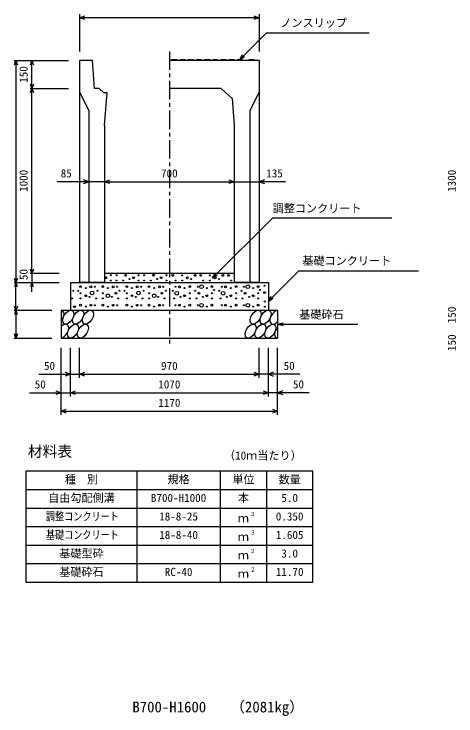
# Model space of a CAD drawing. Units: millimetres, scale not verified. Extents: x -16800 to 16800, y -5940 to 5940.
# Drawn here: x 11161 to 13548, y 32 to 3826 of the extents above; entities that cross this region are included whole.
import ezdxf
from ezdxf.enums import TextEntityAlignment as Align

# ---------------------------------------------------------------- set-up
doc = ezdxf.new("R2010")
doc.units = ezdxf.units.MM
doc.header["$LTSCALE"] = 20
doc.linetypes.add('CHAIN1', pattern=[8, 5, -1, 1, -1])
for name, color, linetype, lineweight in [('0-0_DIM', 7, 'Continuous', 25), ('0-2_HATCH', 6, 'Continuous', 25), ('0-3_HYO', 3, 'Continuous', 25), ('0-4_HYO2', 4, 'Continuous', 25), ('0-5_OUTLINE', 3, 'Continuous', 25), ('0-6_TXT', 7, 'Continuous', 25)]:
    doc.layers.add(name, color=color, linetype=linetype, lineweight=lineweight)
doc.styles.add('ＭＳ ゴシック', font='')
doc.styles.get('ＭＳ ゴシック').set_extended_font_data('MS Gothic')

msp = doc.modelspace()

# ---------------------------------------------------------------- linework, layer by layer
at = {"layer": '0-0_DIM'}
for p, q in [((11515, 3826.41), (11515, 3624.66)), ((12485, 3806.41), (11515, 3806.41)), ((12485, 3826.41), (12485, 3624.66)), ((12380, 3581.16), (12522.21, 3723.38)), ((13079.1, 3723.38), (12522.21, 3723.38)), ((12380, 3581.16), (12395, 3607.14)), ((11160.8, 3574.66), (11454.13, 3574.66)), ((11170.8, 3574.66), (11170.8, 2374.66)), ((11257.46, 3424.66), (11257.46, 3574.66)), ((12380, 3581.16), (12405.98, 3596.16)), ((11247.46, 3424.66), (11454.13, 3424.66)), ((11257.46, 2424.66), (11257.46, 3424.66)), ((11565, 2919.99), (11394.31, 2919.99)), ((11650, 2919.99), (11565, 2919.99)), ((11650, 2919.99), (12350, 2919.99)), ((12350, 2919.99), (12485, 2919.99)), ((12627.86, 2919.99), (12485, 2919.99)), ((12698.65, 2438.32), (12535, 2274.66)), ((12698.65, 2438.32), (13345.53, 2438.32)), ((11247.46, 2424.66), (11404.13, 2424.66)), ((11257.46, 2424.66), (11257.46, 2374.66)), ((12233.82, 2399.66), (12248.82, 2425.64)), ((12233.82, 2399.66), (12259.8, 2414.66)), ((11160.8, 2374.66), (11404.13, 2374.66)), ((11170.8, 2224.66), (11170.8, 2374.66)), ((11257.46, 2324.66), (11257.46, 2374.66)), ((12535, 2274.66), (12550, 2300.64)), ((12535, 2274.66), (12560.98, 2289.66)), ((11160.8, 2224.66), (11365, 2224.66)), ((11170.8, 2224.66), (11170.8, 2074.66)), ((12585, 2149.66), (12613.98, 2157.43)), ((12585, 2149.66), (13018.31, 2149.66)), ((12585, 2149.66), (12613.98, 2141.9)), ((11160.8, 2074.66), (11365, 2074.66)), ((11415, 1659.15), (11415, 2021.49)), ((11465, 1759.15), (11465, 2021.49)), ((11515, 1859.15), (11515, 2021.49)), ((12485, 1859.15), (12485, 2021.49)), ((12535, 1759.15), (12535, 2021.49)), ((12585, 1659.15), (12585, 2021.49)), ((11295, 1879.15), (11515, 1879.15)), ((11515, 1879.15), (12485, 1879.15)), ((12705, 1879.15), (12485, 1879.15)), ((11245, 1779.15), (11465, 1779.15)), ((11465, 1779.15), (12535, 1779.15)), ((12755, 1779.15), (12535, 1779.15)), ((11415, 1679.15), (12585, 1679.15))]:
    msp.add_line(p, q, dxfattribs=at)
at = {"layer": '0-0_DIM', "linetype": 'CHAIN1'}
msp.add_line((12000, 3624.66), (12000, 2024.66), dxfattribs=at)
at = {"layer": '0-0_DIM'}
for points in [[(11543.23, 3796.14), (11515.04, 3806.41), (11543.23, 3816.67)], [(12456.85, 3816.67), (12485.04, 3806.41), (12456.85, 3796.14)], [(11162.59, 3552.11), (11170.8, 3574.66), (11179.01, 3552.11)], [(11249.26, 3552.11), (11257.46, 3574.66), (11265.67, 3552.11)], [(11265.67, 3447.22), (11257.46, 3424.66), (11249.26, 3447.22)], [(11249.26, 3402.11), (11257.46, 3424.66), (11265.67, 3402.11)], [(11536.81, 2909.73), (11565, 2919.99), (11536.81, 2930.25)], [(11678.19, 2909.73), (11650, 2919.99), (11678.19, 2930.25)], [(12321.81, 2930.25), (12350, 2919.99), (12321.81, 2909.73)], [(12513.19, 2930.25), (12485, 2919.99), (12513.19, 2909.73)], [(12233.82, 2399.66), (12558.29, 2724.13), (13201.84, 2724.13)], [(11265.67, 2447.22), (11257.46, 2424.66), (11249.26, 2447.22)], [(11179.01, 2397.22), (11170.8, 2374.66), (11162.59, 2397.22)], [(11179.01, 2352.11), (11170.8, 2374.66), (11162.59, 2352.11)], [(11265.67, 2352.11), (11257.46, 2374.66), (11249.26, 2352.11)], [(11179.01, 2247.22), (11170.8, 2224.66), (11162.59, 2247.22)], [(11179.01, 2202.11), (11170.8, 2224.66), (11162.59, 2202.11)], [(11179.01, 2097.22), (11170.8, 2074.66), (11162.59, 2097.22)], [(11436.81, 1889.41), (11465, 1879.15), (11436.81, 1868.89)], [(11543.19, 1868.89), (11515, 1879.15), (11543.19, 1889.41)], [(12456.81, 1889.41), (12485, 1879.15), (12456.81, 1868.89)], [(12563.19, 1889.41), (12535, 1879.15), (12563.19, 1868.89)], [(11386.81, 1789.41), (11415, 1779.15), (11386.81, 1768.89)], [(11493.19, 1768.89), (11465, 1779.15), (11493.19, 1789.41)], [(12506.81, 1789.41), (12535, 1779.15), (12506.81, 1768.89)], [(12613.19, 1789.41), (12585, 1779.15), (12613.19, 1768.89)], [(11443.19, 1668.89), (11415, 1679.15), (11443.19, 1689.41)], [(12556.81, 1689.41), (12585, 1679.15), (12556.81, 1668.89)]]:
    msp.add_lwpolyline(points, dxfattribs=at)
at = {"layer": '0-2_HATCH'}
for points in [[(12013, 3574.66), (12014, 3581.16), (12042, 3581.16), (12043, 3574.66)], [(12057, 3574.66), (12058, 3581.16), (12086, 3581.16), (12087, 3574.66)], [(12101, 3574.66), (12102, 3581.16), (12130, 3581.16), (12131, 3574.66)], [(12145, 3574.66), (12146, 3581.16), (12174, 3581.16), (12175, 3574.66)], [(12189, 3574.66), (12190, 3581.16), (12218, 3581.16), (12219, 3574.66)], [(12233, 3574.66), (12234, 3581.16), (12262, 3581.16), (12263, 3574.66)], [(12277, 3574.66), (12278, 3581.16), (12306, 3581.16), (12307, 3574.66)], [(12321, 3574.66), (12322, 3581.16), (12350, 3581.16), (12351, 3574.66)], [(12365, 3574.66), (12366, 3581.16), (12394, 3581.16), (12395, 3574.66)], [(12430, 3574.66), (12431, 3581.16), (12459, 3581.16), (12460, 3574.66)]]:
    msp.add_lwpolyline(points, dxfattribs=at)
for centre, radius in [((11655.93, 2400.84), 5), ((11683.97, 2413.97), 2.5), ((11713.97, 2413.97), 2.5), ((11763.88, 2413.97), 5), ((11784.9, 2393.84), 2.5), ((11805.93, 2400.84), 5), ((11833.97, 2413.97), 2.5), ((11863.97, 2413.97), 2.5), ((11913.88, 2413.97), 5), ((11934.9, 2393.84), 2.5), ((11955.93, 2400.84), 5), ((11983.97, 2413.97), 2.5), ((12019.13, 2413.69), 5), ((12069.04, 2413.69), 2.5), ((12097.08, 2400.56), 5), ((12118.11, 2393.56), 2.5), ((12139.13, 2413.69), 5), ((12169.13, 2413.69), 5), ((12219.04, 2413.69), 2.5), ((12247.08, 2400.56), 5), ((12268.11, 2393.56), 2.5), ((12289.13, 2413.69), 5), ((12319.13, 2413.69), 5), ((11519.97, 2352.72), 5), ((11576.04, 2351.84), 5), ((11597.07, 2351.84), 2.5), ((11639.97, 2352.72), 5), ((11683.97, 2385.96), 2.5), ((11696.04, 2351.84), 5), ((11713.97, 2385.96), 2.5), ((11717.07, 2351.84), 2.5), ((11749.86, 2385.96), 2.5), ((11769.97, 2352.72), 5), ((11826.04, 2351.84), 5), ((11833.97, 2385.96), 2.5), ((11847.07, 2351.84), 2.5), ((11863.97, 2385.96), 2.5), ((11889.97, 2352.72), 5), ((11899.86, 2385.96), 2.5), ((11946.04, 2351.84), 5), ((11967.07, 2351.84), 2.5), ((11983.97, 2385.96), 2.5), ((12032.93, 2351.84), 2.5), ((12033.15, 2385.68), 2.5), ((12053.96, 2351.84), 5), ((12069.04, 2385.68), 2.5), ((12110.03, 2352.72), 5), ((12152.93, 2351.84), 2.5), ((12173.96, 2351.84), 10), ((12183.15, 2385.68), 2.5), ((12219.04, 2385.68), 2.5), ((12230.03, 2352.72), 5), ((12282.93, 2351.84), 2.5), ((12303.96, 2351.84), 5), ((12333.15, 2385.68), 2.5), ((12360.03, 2352.72), 5), ((12402.93, 2351.84), 2.5), ((12423.96, 2351.84), 10), ((12480.03, 2352.72), 5), ((12513.57, 2357.35), 2.5), ((11481.09, 2330.83), 2.5), ((11507.55, 2329.92), 2.5), ((11519.97, 2316.82), 2.5), ((11548.01, 2344.84), 2.5), ((11582.58, 2318.83), 10), ((11611.09, 2330.83), 2.5), ((11639.97, 2316.82), 2.5), ((11668.01, 2344.84), 2.5), ((11710.06, 2316.82), 5), ((11731.09, 2330.83), 2.5), ((11757.55, 2329.92), 2.5), ((11769.97, 2316.82), 2.5), ((11798.01, 2344.84), 2.5), ((11832.58, 2318.83), 10), ((11861.09, 2330.83), 2.5), ((11889.97, 2316.82), 2.5), ((11918.01, 2344.84), 2.5), ((11960.06, 2316.82), 5), ((11981.09, 2330.83), 2.5), ((12018.91, 2330.83), 2.5), ((12039.94, 2316.82), 10), ((12081.99, 2344.84), 2.5), ((12110.03, 2316.82), 2.5), ((12138.91, 2330.83), 2.5), ((12159.94, 2316.82), 5), ((12201.99, 2344.84), 2.5), ((12230.03, 2316.82), 2.5), ((12241.37, 2335.15), 2.5), ((12268.91, 2330.83), 2.5), ((12289.94, 2316.82), 10), ((12331.99, 2344.84), 2.5), ((12360.03, 2316.82), 2.5), ((12388.91, 2330.83), 2.5), ((12409.94, 2316.82), 5), ((12451.99, 2344.84), 2.5), ((12480.03, 2316.82), 2.5), ((12491.37, 2335.15), 2.5), ((12513.65, 2320.21), 5), ((11474.08, 2288.81), 2.5), ((11519.97, 2288.81), 2.5), ((11548.01, 2303.69), 5), ((11569.03, 2296.69), 2.5), ((11604.08, 2288.81), 2.5), ((11639.97, 2288.81), 2.5), ((11668.01, 2303.69), 10), ((11689.03, 2296.69), 2.5), ((11724.08, 2288.81), 2.5), ((11769.97, 2288.81), 2.5), ((11798.01, 2303.69), 5), ((11819.03, 2296.69), 2.5), ((11854.08, 2288.81), 2.5), ((11889.97, 2288.81), 2.5), ((11918.01, 2303.69), 10), ((11939.03, 2296.69), 2.5), ((11974.08, 2288.81), 2.5), ((12025.92, 2288.81), 2.5), ((12060.97, 2296.69), 2.5), ((12081.99, 2303.69), 5), ((12110.03, 2288.81), 2.5), ((12145.92, 2288.81), 2.5), ((12180.97, 2296.69), 2.5), ((12201.99, 2303.69), 5), ((12230.03, 2288.81), 2.5), ((12275.92, 2288.81), 2.5), ((12310.97, 2296.69), 2.5), ((12331.99, 2303.69), 5), ((12360.03, 2288.81), 2.5), ((12395.92, 2288.81), 2.5), ((12430.97, 2296.69), 2.5), ((12451.99, 2303.69), 5), ((12480.03, 2288.81), 2.5), ((11487.79, 2244.09), 5), ((11519.97, 2252.72), 5), ((11548.01, 2244.84), 2.5), ((11576.04, 2251.84), 5), ((11597.07, 2251.84), 2.5), ((11639.97, 2252.72), 5), ((11668.01, 2244.84), 2.5), ((11696.04, 2251.84), 5), ((11717.07, 2251.84), 2.5), ((11769.97, 2252.72), 5), ((11798.01, 2244.84), 2.5), ((11826.04, 2251.84), 5), ((11847.07, 2251.84), 2.5), ((11889.97, 2252.72), 5), ((11918.01, 2244.84), 2.5), ((11946.04, 2251.84), 5), ((11967.07, 2251.84), 2.5), ((12032.93, 2251.84), 2.5), ((12053.96, 2251.84), 5), ((12081.99, 2244.84), 2.5), ((12110.03, 2252.72), 5), ((12152.93, 2251.84), 2.5), ((12173.96, 2251.84), 10), ((12201.99, 2244.84), 2.5), ((12230.03, 2252.72), 5), ((12282.93, 2251.84), 2.5), ((12303.96, 2251.84), 5), ((12331.99, 2244.84), 2.5), ((12360.03, 2252.72), 5), ((12402.93, 2251.84), 2.5), ((12423.96, 2251.84), 10), ((12451.99, 2244.84), 2.5), ((12480.03, 2252.72), 5), ((12516.2, 2271.98), 2.5), ((12516.2, 2243.97), 2.5)]:
    msp.add_circle(centre, radius, dxfattribs=at)
for centre, start_param, end_param in [((11400.84, 2187.14), 4.4524467, 6.6076907), ((12572.93, 2187.14), 0.4022642, 4.3746879), ((11426.16, 2112.15), 3.5766262, 7.4835112), ((12598.25, 2112.15), 1.2768793, 3.5000728)]:
    msp.add_ellipse(centre, major_axis=(21.81, 35.31), ratio=0.5792, start_param=start_param, end_param=end_param, dxfattribs=at)
for centre in [(11454.05, 2187.14), (11507.26, 2187.14), (11560.47, 2187.14), (12466.51, 2187.14), (12519.72, 2187.14), (11479.37, 2112.15), (11532.58, 2112.15), (12438.63, 2112.15), (12491.83, 2112.15), (12545.04, 2112.15)]:
    msp.add_ellipse(centre, major_axis=(21.81, 35.31), ratio=0.5792, dxfattribs=at)
at = {"layer": '0-3_HYO'}
for p, q in [((11825, 1355.2), (11825, 755.2)), ((12275, 1355.2), (12275, 755.2)), ((12525, 1355.2), (12525, 755.2)), ((11225, 1255.2), (12775, 1255.2))]:
    msp.add_line(p, q, dxfattribs=at)
msp.add_lwpolyline([(11225, 755.2), (12775, 755.2), (12775, 1355.2), (11225, 1355.2)], close=True, dxfattribs=at)
at = {"layer": '0-4_HYO2'}
for p, q in [((11225, 1155.2), (12775, 1155.2)), ((11225, 1055.2), (12775, 1055.2)), ((11225, 955.2), (12775, 955.2)), ((11225, 855.2), (12775, 855.2))]:
    msp.add_line(p, q, dxfattribs=at)
at = {"layer": '0-5_OUTLINE'}
for p, q in [((11585, 3574.66), (11515, 3574.66)), ((11515, 3574.66), (11515, 2374.66)), ((11595, 3424.66), (11585, 3574.66)), ((12485, 3574.66), (12000, 3574.66)), ((12485, 3574.66), (12485, 2374.66)), ((11620, 3424.66), (11595, 3424.66)), ((11620, 3424.66), (11645, 3399.66)), ((12280, 3424.66), (12000, 3424.66)), ((12339.11, 3369.82), (12280, 3424.66)), ((11515, 3404.66), (11565, 3304.66)), ((11663.12, 3399.66), (11645, 3399.66)), ((11650, 3224.66), (11663.12, 3399.66)), ((12485, 3404.66), (12435, 3304.66)), ((12339.11, 3369.82), (12350, 3224.66)), ((11565, 3304.66), (11565, 2374.66)), ((12435, 3304.66), (12435, 2374.66)), ((11650, 3224.66), (11650, 2374.66)), ((12350, 3224.66), (12350, 2374.66)), ((11650, 2424.66), (12350, 2424.66)), ((11465, 2374.66), (12535, 2374.66)), ((11465, 2374.66), (11465, 2224.66)), ((11650, 2374.66), (11515, 2374.66)), ((12485, 2374.66), (12350, 2374.66)), ((12535, 2374.66), (12535, 2224.66)), ((11415, 2224.66), (12585, 2224.66)), ((11415, 2224.66), (11415, 2074.66)), ((12585, 2224.66), (12585, 2074.66)), ((11415, 2074.66), (12585, 2074.66))]:
    msp.add_line(p, q, dxfattribs=at)

# ---------------------------------------------------------------- texts
at = {"layer": '0-0_DIM', "style": 'ＭＳ ゴシック'}
for s, p in [('ノンスリップ', (12599.52, 3743.55)), ('85', (11412.73, 2929.99)), ('700', (11955, 2929.99)), ('135', (12523.14, 2929.99)), ('調整コンクリート', (12558.29, 2740.55)), ('基礎コンクリート', (12718.65, 2457.05)), ('基礎砕石', (12701.32, 2166.83)), ('50', (11322.56, 1889.15)), ('970', (11955, 1889.15)), ('50', (12617.44, 1889.15)), ('50', (11272.56, 1789.15)), ('1070', (11940, 1789.15)), ('50', (12667.44, 1789.15)), ('1170', (11940, 1689.15))]:
    msp.add_text(s, height=43.99, dxfattribs=at).set_placement(p, align=Align.BOTTOM_LEFT)
for s, p in [('150', (11247.46, 3454.66)), ('1000', (11247.46, 2864.66)), ('1300', (13560.8, 2864.66)), ('50', (11247.46, 2387.99)), ('150', (13560.8, 2154.66)), ('150', (13560.8, 2004.66))]:
    msp.add_text(s, height=43.99, rotation=90, dxfattribs=at).set_placement(p, align=Align.BOTTOM_LEFT)
at = {"layer": '0-6_TXT', "style": 'ＭＳ ゴシック'}
for s, height, p in [('材料表', 58.65, (11235, 1415.2)), ('（10ｍ当たり）', 43.99, (12295, 1404.2)), ('種\u3000別', 43.99, (11435, 1275.2)), ('規格', 43.99, (11990, 1275.2)), ('単位', 43.99, (12340, 1275.2)), ('数量', 43.99, (12590, 1275.2)), ('自由勾配側溝', 43.99, (11345, 1175.2)), ('B700-H1000', 43.99, (11900, 1175.2)), ('本', 43.99, (12370, 1175.2)), ('5.0', 43.99, (12605, 1175.2)), ('18-8-25', 43.99, (11945, 1075.2)), ('ｍ', 43.99, (12370, 1065.2)), ('３', 21.99, (12435.54, 1105.57)), ('0.350', 43.99, (12575, 1075.2)), ('18-8-40', 43.99, (11945, 975.2)), ('３', 21.99, (12435.54, 1005.57)), ('1.605', 43.99, (12575, 975.2)), ('ｍ', 43.99, (12370, 965.2)), ('基礎型砕', 43.99, (11405, 875.2)), ('ｍ', 43.99, (12370, 865.2)), ('２', 21.99, (12435.54, 905.57)), ('3.0', 43.99, (12605, 875.2)), ('基礎砕石', 43.99, (11405, 775.2)), ('RC-40', 43.99, (11975, 775.2)), ('ｍ', 43.99, (12370, 765.2)), ('２', 21.99, (12435.54, 805.57)), ('11.70', 43.99, (12575, 775.2)), ('（2081kg）', 58.65, (12328.37, 33.34)), ('B700-H1600', 58.65, (11800, 33.34))]:
    msp.add_text(s, height=height, dxfattribs=at).set_placement(p, align=Align.BOTTOM_LEFT)
at = {"layer": '0-6_TXT', "style": 'ＭＳ ゴシック', "width": 0.8}
for s, p in [('調整コンクリート', (11333, 1075.2)), ('基礎コンクリート', (11333, 975.2))]:
    msp.add_text(s, height=43.99, dxfattribs=at).set_placement(p, align=Align.BOTTOM_LEFT)

doc.saveas('drawing.dxf')
